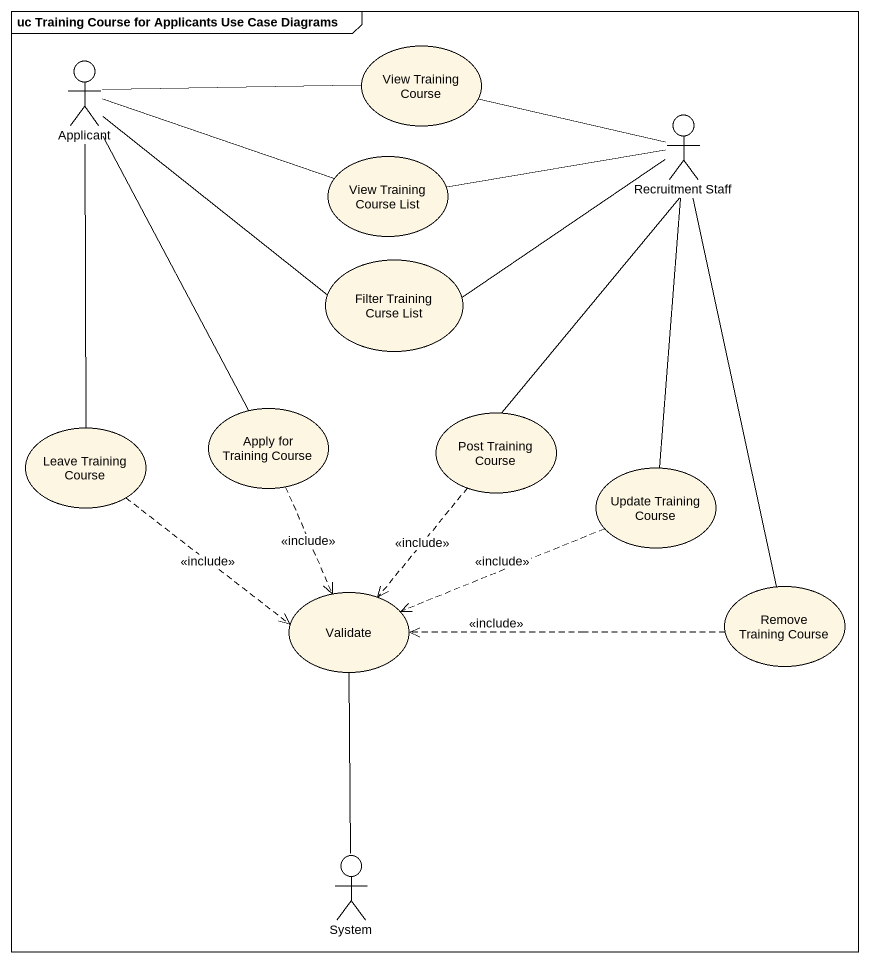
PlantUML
@startuml
mainframe uc Training Course for Applicants Use Case Diagrams
actor Applicant
usecase "View Training Course" as View_Training_Course
actor "Recruitment Staff" as Recruitment_Staff
usecase "View Training Course List" as View_Training_Course_List
usecase "Filter Training Curse List" as Filter_Training_Curse_List
usecase "Leave Training Course" as Leave_Training_Course
usecase "Apply for Training Course" as Apply_for_Training_Course
usecase "Post Training Course" as Post_Training_Course
usecase "Update Training Course" as Update_Training_Course
usecase Validate
usecase "Remove Training Course" as Remove_Training_Course
actor System
Applicant -right- View_Training_Course_List
Applicant -- Filter_Training_Curse_List
Applicant -- Leave_Training_Course
Applicant -- Apply_for_Training_Course
View_Training_Course -left- Applicant
Recruitment_Staff -left- View_Training_Course
Recruitment_Staff -- Post_Training_Course
Recruitment_Staff -- Update_Training_Course
Recruitment_Staff -- Remove_Training_Course
View_Training_Course_List -right- Recruitment_Staff
Filter_Training_Curse_List -right- Recruitment_Staff
Leave_Training_Course ..> Validate : <<include>>
Apply_for_Training_Course ..> Validate : <<include>>
Post_Training_Course ..> Validate : <<include>>
Update_Training_Course .left.> Validate : <<include>>
Remove_Training_Course .left.> Validate : <<include>>
System -up- Validate
@enduml
